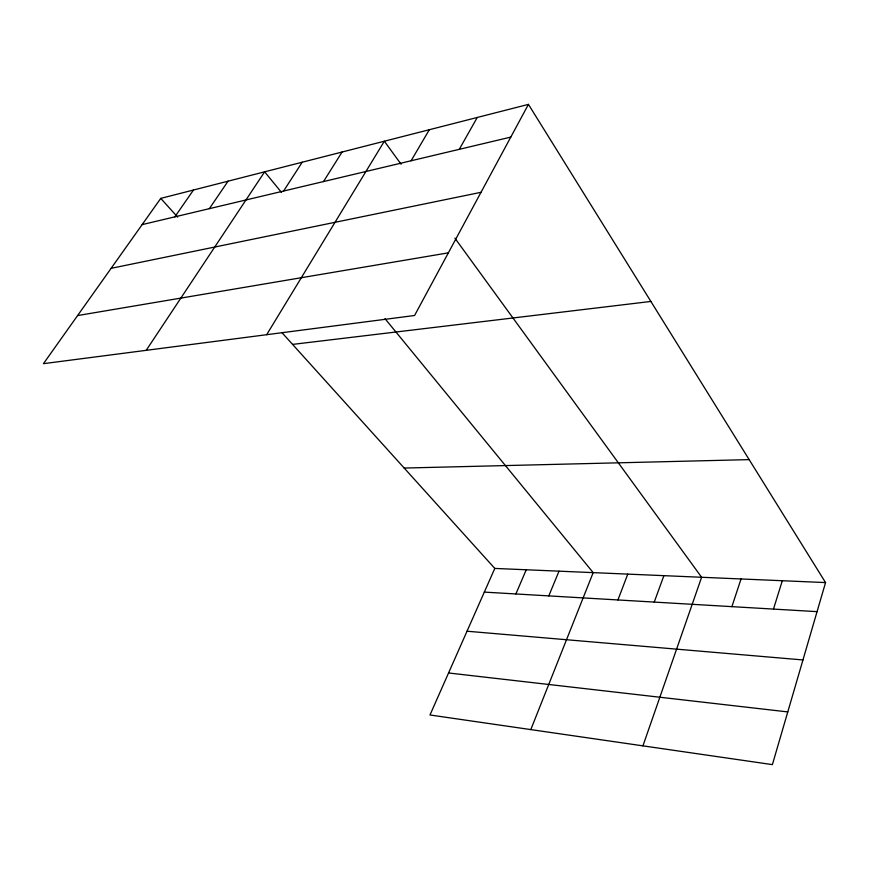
<?xml version="1.0" encoding="UTF-8"?>
<svg xmlns="http://www.w3.org/2000/svg" width="869" height="869" viewBox="0 0 869 869"><rect width="100%" height="100%" fill="white"/><g stroke="black" fill="none" stroke-linecap="round" stroke-linejoin="round"><path stroke-width="1.3" d="M528.439 104.378L414.567 315.501L43.45 363.666L160.765 198.382L528.439 104.378L825.55 582.578L772.389 764.622L429.981 714.981L494.798 568.424L281.806 332.469M773.475 609.093L782.306 580.731M731.894 606.649L741.04 578.96M642.93 745.852L701.609 577.277L454.878 238.149M654.238 602.087L663.894 575.658M617.924 599.958L627.776 574.116M530.807 729.591L593.179 572.628L385.032 318.706M548.795 595.895L559.006 571.172M515.882 593.961L526.234 569.771M459.277 149.338L477.255 117.456M411.091 160.776L429.329 129.72M266.664 334.695L384.348 141.213L401.109 164.252M323.507 181.567L342.06 152.032M283.587 191.039L302.216 162.21M146.209 350.326L264.632 171.823L281.578 192.505M209.364 208.658L228.047 181.176M174.821 216.859L193.483 190.018M142.147 224.615L510.787 137.106M111.102 268.336L481.013 192.31M77.591 315.566L448.361 252.846M292.571 344.406L650.881 301.445M404.194 468.054L749.165 459.625M494.798 568.424L825.55 582.578M484.315 592.104L817.056 611.646M467.022 631.22L802.956 659.951M448.556 672.975L787.781 711.917M160.765 198.382L177.634 217.076"/></g></svg>
